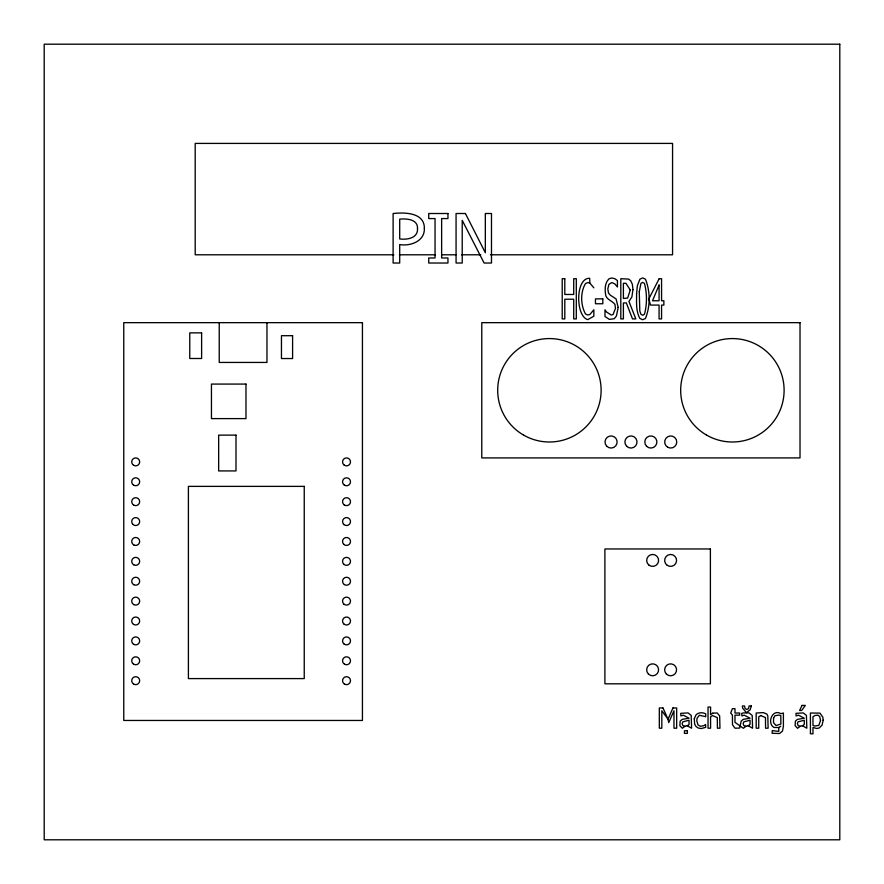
<?xml version="1.0" encoding="UTF-8"?>
<svg xmlns="http://www.w3.org/2000/svg" width="884" height="884" viewBox="0 0 884 884"><rect width="100%" height="100%" fill="white"/><g stroke="black" fill="none" stroke-linecap="round" stroke-linejoin="round"><path stroke-width="1.33" d="M778.826 727.521L778.771 731.366L772.251 730.637L772.119 733.3L779.589 733.51L782.451 731.112L783.401 726.482L783.401 713.023L780.848 713.675C772.439 708.438 766.594 723.178 773.997 727.466L778.826 727.521L780.848 726.195M685.023 726.272L682.337 728.272L679.873 725.742L680.172 721.112L682.282 719.355L689.045 718.217L683.288 715.178L680.89 715.941L680.746 713.344L688.017 712.902L691.189 715.399L691.597 728.206L687.211 725.753L685.023 726.272L682.879 725.609L682.139 723.642L682.813 721.841L689.045 720.25L689.045 724.471L687.211 725.753M746.03 726.272L743.334 728.272L734.98 722.361L734.98 715.145L739.676 715.145L739.676 713.023L734.98 713.023L734.98 708.659L732.416 708.659L730.692 713.023L732.416 715.145L732.493 724.758L734.991 728.206L739.676 728.073L741.179 721.112L743.278 719.355L750.052 718.217L744.284 715.178L741.897 715.941L741.742 713.344L743.775 712.902L749.024 712.902L752.185 715.399L752.593 728.206L748.218 725.753L746.03 726.272L743.886 725.609L743.146 723.642L743.809 721.841L750.052 720.25L750.052 724.471L748.218 725.753M800.263 726.272L797.567 728.272L795.114 725.742L795.412 721.112L797.512 719.355L804.285 718.217L798.517 715.178L796.13 715.941L795.976 713.344L803.258 712.902L806.418 715.399L806.827 728.206L802.451 725.753L800.263 726.272L798.119 725.609L797.379 723.642L798.042 721.841L804.285 720.25L804.285 724.471L802.451 725.753M393.866 254.791L195.198 254.791L195.198 143.407L672.558 143.407L672.558 254.791L490.443 254.791M399.391 254.791L435.259 254.791M442.155 254.791L455.956 254.791M461.47 254.791L480.786 254.791M589.849 283.079L587.827 282.537L585.484 283.587C580.169 292.46 580.622 305.102 585.506 313.997L587.827 315.013L589.904 314.45L593.849 309.798L593.849 316.174L587.816 319.632C575.561 316.538 575.164 277.698 589.683 278.272L589.849 283.079L593.849 287.83M266.968 322.66L266.968 362.44L219.232 362.44L219.232 322.66M636.579 293.764C636.657 302.008 635.695 311.013 639.905 318.45L642.69 319.732L645.442 318.472C650.414 306.295 650.337 291.322 645.464 279.2L642.69 277.896L639.928 279.156L637.342 285.808L636.579 293.764M639.276 291.775L639.795 310.958L640.867 314.163L642.69 315.279L644.469 314.218C647.121 304.372 647.11 293.256 644.469 283.421L642.69 282.35L640.911 283.421L639.276 291.775M823.159 720.217L822.131 725.035L819.291 727.941L816.75 728.504L812.971 727.444L812.971 733.808L810.418 733.808L810.418 713.023L819.943 713.112L822.794 717.09L823.159 720.217M632.955 289.609L631.872 297.013L628.933 301.411L635.828 318.903L632.491 318.903L626.336 302.925L623.397 302.925L623.397 318.903L620.811 318.903L620.811 278.703L628.612 279.09L630.756 280.836L632.358 284.317L632.955 289.609M694.271 718.769L694.647 724.14L696.106 726.604L698.349 728.062L701.222 728.549L705.708 727.355L705.554 724.482L703.553 725.819L700.205 726.239L697.951 724.825L696.791 720.637L697.089 718.195L699.388 715.255L705.708 716.703L705.708 713.841C702.669 712.239 698.68 712.261 696.106 714.736L694.271 718.769M424.375 228.437C424.806 241.233 410.43 246.426 399.701 244.57L399.701 263.023L393.115 263.023L393.115 213.508C404.386 212.293 424.618 212.304 424.375 228.437M618.181 307.455L616.424 315.986L614.303 318.682L609.408 319.4L604.987 316.494L604.987 309.798L606.523 312.008L611.176 315.013L613.054 314.549L615.496 308.295L614.921 304.372C612.059 300.438 605.584 299.621 605.463 293.621C604.811 288.516 605.032 282.537 609.054 278.803L611.651 277.974L614.734 278.648L617.43 280.571L617.43 286.969L614.855 283.908L611.827 282.593L608.921 284.339L607.816 288.913L608.468 292.991L610.347 295.201L616.06 298.902L618.181 307.455M820.518 720.493L818.816 725.388L814.694 726.029L812.971 725.366L812.971 716.758L814.893 715.521L817.866 715.123L819.689 716.471L820.518 720.493M773.577 718.062L773.511 722.648L776.019 725.499L780.848 724.084L780.848 715.753L779.091 715.09L775.025 715.697L773.577 718.062M751.301 705.962L750.207 709.708L746.383 712.659L742.626 708.073L742.35 705.962L744.549 705.962L745.124 708.614L746.836 709.421L748.505 708.625L749.102 705.962L751.301 705.962M417.524 228.613C418.066 238.271 406.983 239.929 399.701 238.945L399.701 219.166C406.574 218.447 418.033 219.199 417.524 228.613M630.259 290.018L627.651 298.063L623.397 298.461L623.397 283.3L625.949 283.3L630.259 290.018M659.066 285.046L652.525 300.759L659.066 300.759L659.066 285.046M672.923 707.962L668.05 719.233L668.702 722.637L673.973 710.769L673.973 728.206L676.669 728.206L676.669 707.962L672.923 707.962M802.031 705.421L799.6 710.504L801.622 710.504L805.335 705.421L802.031 705.421M659.166 278.703L648.889 298.792L650.491 305.079L659.066 305.079L659.066 318.903L661.564 318.903L661.564 305.079L663.873 305.079L663.873 300.759L661.564 300.759L661.564 278.703L659.166 278.703M712.847 713.145L710.581 714.703L710.581 707.056L708.029 707.056L708.029 728.206L710.581 728.206L710.581 716.869L712.559 715.543L717.311 717.609L717.41 728.206L719.963 728.206L719.653 715.885L717.189 712.968L712.847 713.145M760.715 715.543L758.737 716.869L758.737 728.206L756.185 728.206L756.185 713.023L763.345 712.603L766.859 714.073L767.809 715.885L768.119 728.206L765.566 728.206L765.467 717.609L760.715 715.543M839.8 44.2L44.2 44.2L44.2 839.8L839.8 839.8L839.8 44.2M447.956 213.508L428.729 213.508L428.729 218.569L435.05 218.569L435.05 257.973L428.729 257.973L428.729 263.023L447.956 263.023L447.956 257.973L441.635 257.973L441.635 218.569L447.956 218.569L447.956 213.508M465.415 213.508L456.067 213.508L456.067 263.023L462.221 263.023L462.221 220.326L484.101 263.023L491.482 263.023L491.482 213.508L485.327 213.508L485.327 252.713L465.415 213.508M564.799 278.703L562.213 278.703L562.213 318.903L564.799 318.903L564.799 299.223L573.716 299.223L573.716 318.903L576.302 318.903L576.302 278.703L573.716 278.703L573.716 294.471L564.799 294.471L564.799 278.703M602.811 298.869L595.462 298.869L595.462 303.753L602.811 303.753L602.811 298.869M362.44 322.66L123.76 322.66L123.76 720.46L362.44 720.46L362.44 322.66M800.02 322.66L481.78 322.66L481.78 457.912L800.02 457.912L800.02 322.66M201.618 332.87L189.762 332.87L189.762 358.495L201.618 358.495L201.618 332.87M292.593 335.699L281.455 335.699L281.455 358.539L292.593 358.539L292.593 335.699M245.984 384.076L211.453 384.076L211.453 418.607L245.984 418.607L245.984 384.076M235.995 435.127L218.657 435.127L218.657 470.929L235.995 470.929L235.995 435.127M304.24 486.377L188.403 486.377L188.403 678.592L304.24 678.592L304.24 486.377M710.393 548.964L604.899 548.964L604.899 683.818L710.393 683.818L710.393 548.964M662.989 707.962L659.32 707.962L659.32 728.206L661.829 728.206L661.829 710.769L668.05 719.233L662.989 707.962M687.354 730.748L684.437 730.748L684.437 733.4L687.354 733.4L687.354 730.748M344.539 684.128A3.978 3.978 0 0 0 350.506 680.68A3.978 3.978 0 0 0 344.539 677.232A3.978 3.978 0 0 0 344.539 684.128M344.539 664.238A3.978 3.978 0 0 0 350.506 660.79A3.978 3.978 0 0 0 344.539 657.342A3.978 3.978 0 0 0 344.539 664.238M343.843 643.828A3.978 3.978 0 0 0 350.407 641.762A3.978 3.978 0 0 0 345.335 637.11A3.978 3.978 0 0 0 343.843 643.828M343.71 623.828A3.978 3.978 0 0 0 350.373 622.038A3.978 3.978 0 0 0 345.5 617.165A3.978 3.978 0 0 0 343.71 623.828M343.71 603.938A3.978 3.978 0 0 0 350.373 602.148A3.978 3.978 0 0 0 345.5 597.275A3.978 3.978 0 0 0 343.71 603.938M344.373 584.578A3.978 3.978 0 0 0 350.506 581.429A3.978 3.978 0 0 0 344.716 577.694A3.978 3.978 0 0 0 344.373 584.578M343.71 564.158A3.978 3.978 0 0 0 350.373 562.368A3.978 3.978 0 0 0 345.5 557.495A3.978 3.978 0 0 0 343.71 564.158M343.71 544.268A3.978 3.978 0 0 0 350.373 542.478A3.978 3.978 0 0 0 345.5 537.605A3.978 3.978 0 0 0 343.71 544.268M343.865 524.51A3.978 3.978 0 0 0 350.418 522.389A3.978 3.978 0 0 0 345.301 517.77A3.978 3.978 0 0 0 343.865 524.51M344.13 504.841A3.978 3.978 0 0 0 350.473 502.156A3.978 3.978 0 0 0 344.981 498.001A3.978 3.978 0 0 0 344.13 504.841M344.362 485.117A3.978 3.978 0 0 0 350.506 481.99A3.978 3.978 0 0 0 344.727 478.233A3.978 3.978 0 0 0 344.362 485.117M344.163 465.094A3.978 3.978 0 0 0 350.484 462.332A3.978 3.978 0 0 0 344.937 458.243A3.978 3.978 0 0 0 344.163 465.094M133.705 684.128A3.978 3.978 0 0 0 139.672 680.68A3.978 3.978 0 0 0 133.705 677.232A3.978 3.978 0 0 0 133.705 684.128M133.705 664.238A3.978 3.978 0 0 0 139.672 660.79A3.978 3.978 0 0 0 133.705 657.342A3.978 3.978 0 0 0 133.705 664.238M133.705 644.348A3.978 3.978 0 0 0 139.672 640.9A3.978 3.978 0 0 0 133.705 637.452A3.978 3.978 0 0 0 133.705 644.348M133.705 624.458A3.978 3.978 0 0 0 139.672 621.01A3.978 3.978 0 0 0 133.705 617.562A3.978 3.978 0 0 0 133.705 624.458M133.705 604.568A3.978 3.978 0 0 0 139.672 601.12A3.978 3.978 0 0 0 133.705 597.672A3.978 3.978 0 0 0 133.705 604.568M133.705 584.678A3.978 3.978 0 0 0 139.672 581.23A3.978 3.978 0 0 0 133.705 577.782A3.978 3.978 0 0 0 133.705 584.678M133.705 564.788A3.978 3.978 0 0 0 139.672 561.34A3.978 3.978 0 0 0 133.705 557.892A3.978 3.978 0 0 0 133.705 564.788M133.705 544.898A3.978 3.978 0 0 0 139.672 541.45A3.978 3.978 0 0 0 133.705 538.002A3.978 3.978 0 0 0 133.705 544.898M132.876 524.378A3.978 3.978 0 0 0 139.539 522.588A3.978 3.978 0 0 0 134.666 517.715A3.978 3.978 0 0 0 132.876 524.378M133.705 505.118A3.978 3.978 0 0 0 139.672 501.67A3.978 3.978 0 0 0 133.705 498.222A3.978 3.978 0 0 0 133.705 505.118M133.705 485.228A3.978 3.978 0 0 0 139.672 481.78A3.978 3.978 0 0 0 133.705 478.332A3.978 3.978 0 0 0 133.705 485.228M133.705 465.338A3.978 3.978 0 0 0 139.672 461.89A3.978 3.978 0 0 0 133.705 458.442A3.978 3.978 0 0 0 133.705 465.338M706.537 435.072A51.714 51.714 0 0 0 784.108 390.286A51.714 51.714 0 0 0 706.537 345.5A51.714 51.714 0 0 0 706.537 435.072M523.549 435.072A51.714 51.714 0 0 0 601.12 390.286A51.714 51.714 0 0 0 523.549 345.5A51.714 51.714 0 0 0 523.549 435.072M606.789 446.276A6.044 6.044 0 0 0 616.91 443.569A6.044 6.044 0 0 0 609.496 436.155A6.044 6.044 0 0 0 606.789 446.276M626.679 446.276A6.044 6.044 0 0 0 636.8 443.569A6.044 6.044 0 0 0 629.386 436.155A6.044 6.044 0 0 0 626.679 446.276M646.569 446.276A6.044 6.044 0 0 0 656.69 443.569A6.044 6.044 0 0 0 649.276 436.155A6.044 6.044 0 0 0 646.569 446.276M667.707 447.238A6.044 6.044 0 0 0 676.779 442A6.044 6.044 0 0 0 667.707 436.762A6.044 6.044 0 0 0 667.707 447.238M667.254 565.351A5.967 5.967 0 0 0 676.569 560.876A5.967 5.967 0 0 0 668.028 555.042A5.967 5.967 0 0 0 667.254 565.351M648.966 565.13A5.967 5.967 0 0 0 658.547 561.241A5.967 5.967 0 0 0 650.392 554.887A5.967 5.967 0 0 0 648.966 565.13M648.414 674.039A5.967 5.967 0 0 0 658.403 671.365A5.967 5.967 0 0 0 651.088 664.05A5.967 5.967 0 0 0 648.414 674.039M666.392 674.039A5.967 5.967 0 0 0 676.382 671.365A5.967 5.967 0 0 0 669.066 664.05A5.967 5.967 0 0 0 666.392 674.039"/></g></svg>
